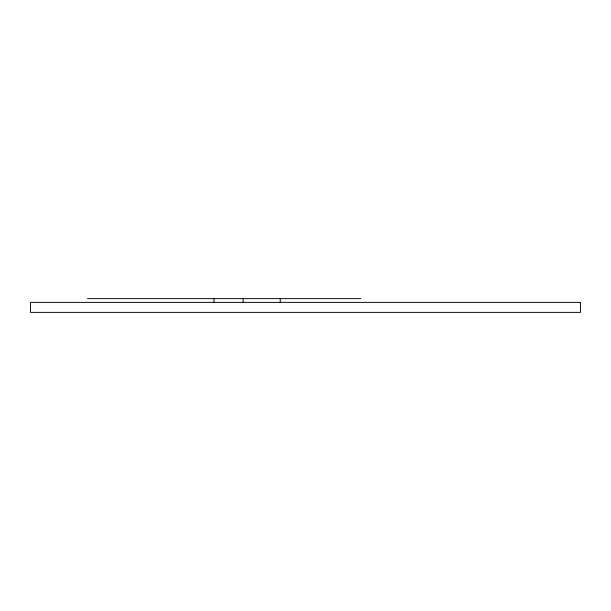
<?xml version="1.0" encoding="UTF-8"?>
<svg xmlns="http://www.w3.org/2000/svg" width="611" height="611" viewBox="0 0 611 611"><rect width="100%" height="100%" fill="white"/><g stroke="black" fill="none" stroke-linecap="round" stroke-linejoin="round"><path stroke-width="0.92" d="M87.503 298.626L360.757 298.626M280.25 298.626L280.25 302.376M243.109 298.626L243.109 302.376M213.995 298.626L213.995 302.376M580.45 302.376L30.55 302.376L30.55 312.374L580.45 312.374L580.45 302.376"/></g></svg>
